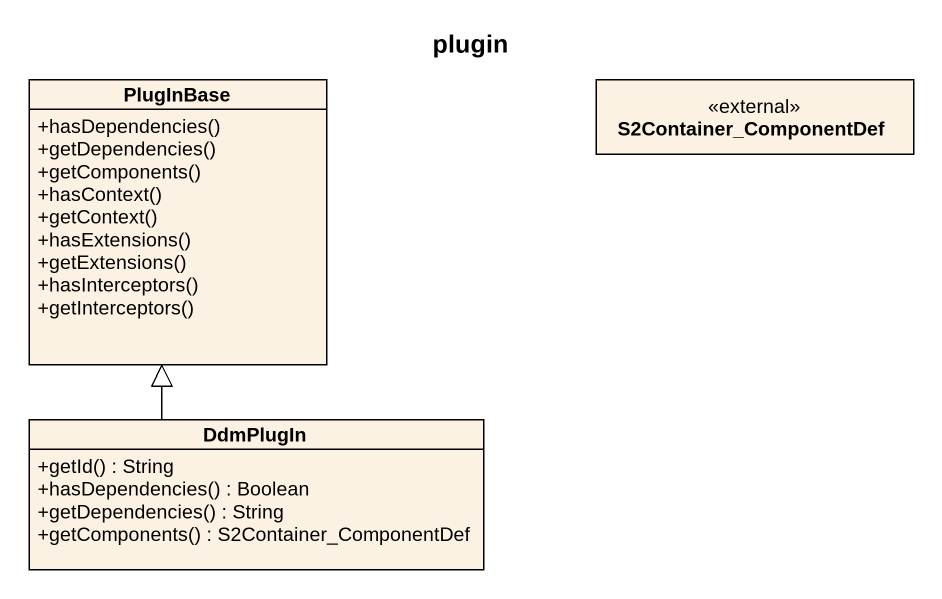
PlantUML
@startuml
title plugin
hide circle
hide empty members
skinparam classAttributeIconSize 0
class PlugInBase {
  +hasDependencies()
  +getDependencies()
  +getComponents()
  +hasContext()
  +getContext()
  +hasExtensions()
  +getExtensions()
  +hasInterceptors()
  +getInterceptors()
}
interface S2Container_ComponentDef <<external>>
class DdmPlugIn {
  +getId() : String
  +hasDependencies() : Boolean
  +getDependencies() : String
  +getComponents() : S2Container_ComponentDef
}
DdmPlugIn -up-|> PlugInBase
@enduml
